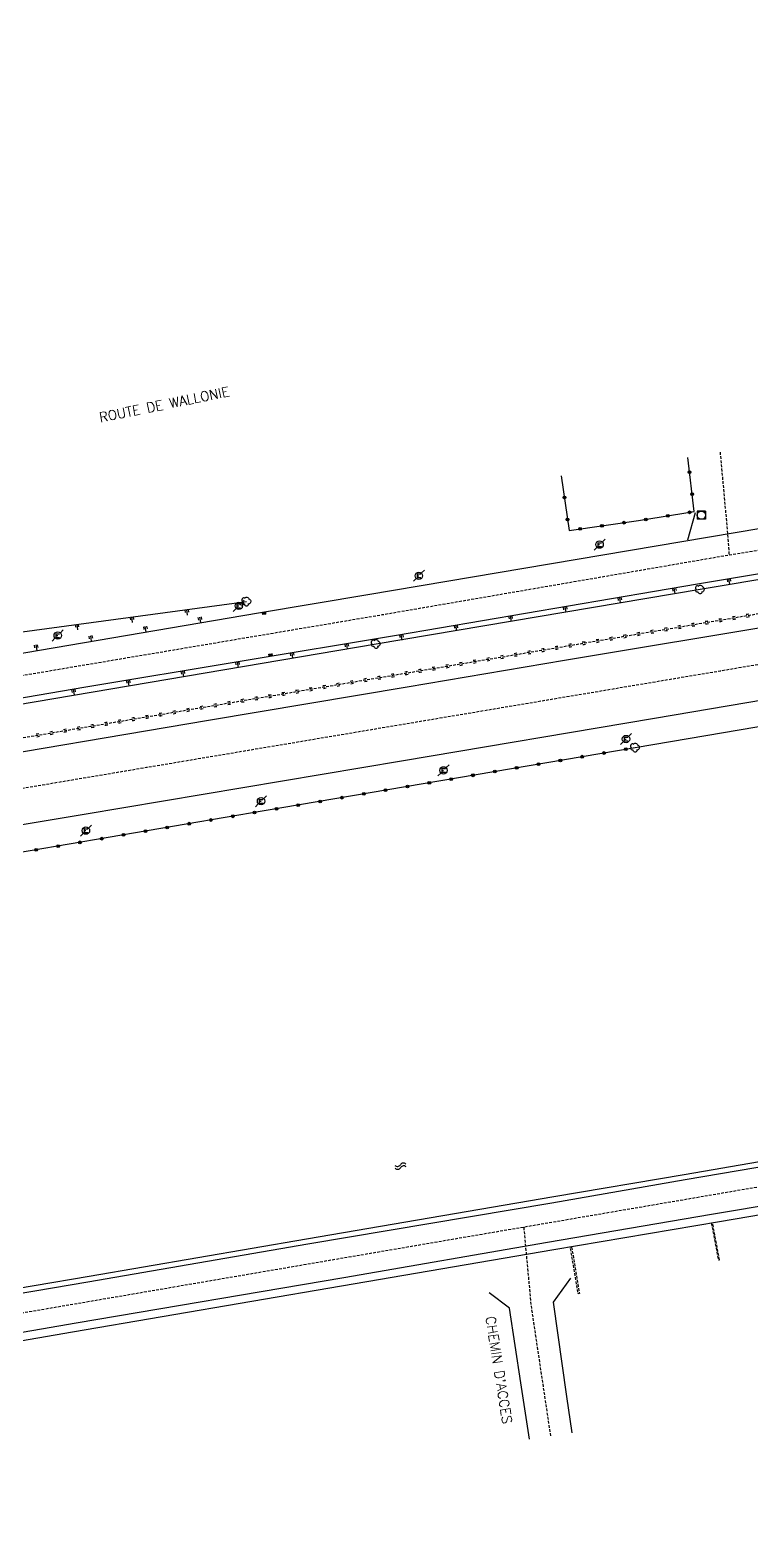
# Model space of a CAD drawing. Header units: millimetres. Extents: x 114000 to 115000, y 129000 to 130000.
# Drawn here: x 114208.6 to 114338.8, y 129494.6 to 129766.7 of the extents above; entities that cross this region are included whole.
import ezdxf
from ezdxf.enums import TextEntityAlignment as Align

# ---------------------------------------------------------------- set-up
doc = ezdxf.new("R2010")
doc.units = ezdxf.units.MM
doc.linetypes.add('DASHED', pattern=[0.75, 0.5, -0.25])
doc.layers.get('0').update_dxf_attribs({"linetype": 'CONTINUOUS'})
for name, color, linetype in [('W0001', 6, 'DASHED'), ('W0008', 7, 'CONTINUOUS'), ('W0112', 1, 'DASHED'), ('W0211', 2, 'CONTINUOUS'), ('W0220', 5, 'DASHED'), ('W0300', 7, 'CONTINUOUS'), ('W0302', 3, 'CONTINUOUS'), ('W0322', 7, 'CONTINUOUS'), ('W0400', 7, 'CONTINUOUS'), ('W0420', 7, 'CONTINUOUS'), ('W0471', 7, 'CONTINUOUS'), ('W0500', 5, 'DASHED'), ('W0511', 5, 'CONTINUOUS'), ('W0989', 7, 'CONTINUOUS')]:
    doc.layers.add(name, color=color, linetype=linetype)
doc.styles.get("Standard").update_dxf_attribs({"font": 'romans.shx', "width": 0.85})

# ---------------------------------------------------------------- blocks, each defined once
blk = doc.blocks.new('T471')
for p, q in [((-0.333334, 0.333334), (-0.333334, -0.333334)), ((-0.333334, 0.333334), (0.333334, 0.333334)), ((-0.333334, 0), (0, 0)), ((0.500001, 0.500001), (1.000002, 1.000002)), ((-0.500001, -0.500001), (-1.000002, -1.000002)), ((-0.333334, -0.333334), (0.333334, -0.333334))]:
    blk.add_line(p, q)
blk.add_ellipse((0, 0), major_axis=(0.471405, 0.471405), ratio=1, start_param=5.4977871438, end_param=11.780972451)
blk = doc.blocks.new('T300')
for p, q in [((-0.8, 0.51), (-0.86, 0.34)), ((-0.86, 0.34), (-0.86, 0.17)), ((-0.86, 0.17), (-0.74, 0.06)), ((-0.69, 0.63), (-0.8, 0.51)), ((-0.8, -0.06), (-0.74, 0.06)), ((-0.74, 0.06), (-0.69, 0.11)), ((-0.57, 0.69), (-0.69, 0.63)), ((-0.46, 0.69), (-0.57, 0.69)), ((-0.29, 0.63), (-0.46, 0.69)), ((-0.29, 0.63), (-0.17, 0.74)), ((-0.23, 0.57), (-0.29, 0.63)), ((-0.17, 0.74), (-0.06, 0.8)), ((-0.06, 0.8), (0.06, 0.8)), ((0.06, 0.8), (0.23, 0.74)), ((0.23, 0.74), (0.34, 0.63)), ((0.34, 0.63), (0.4, 0.51)), ((0.46, 0.46), (0.34, 0.46)), ((0.4, 0.51), (0.4, 0.46)), ((0.57, 0.4), (0.46, 0.46)), ((0.57, 0.4), (0.69, 0.29)), ((0.69, 0.29), (0.74, 0.17)), ((0.74, 0.06), (0.69, -0.17)), ((0.74, 0.17), (0.74, 0.06)), ((-0.8, -0.17), (-0.8, -0.06)), ((-0.8, -0.23), (-0.8, -0.17)), ((-0.74, -0.34), (-0.8, -0.23)), ((-0.69, -0.4), (-0.74, -0.34)), ((-0.51, -0.46), (-0.69, -0.4)), ((-0.4, -0.46), (-0.51, -0.46)), ((-0.4, -0.46), (-0.34, -0.46)), ((-0.34, -0.46), (-0.34, -0.4)), ((-0.34, -0.51), (-0.34, -0.46)), ((-0.29, -0.63), (-0.34, -0.51)), ((-0.17, -0.74), (-0.29, -0.63)), ((-0.06, -0.8), (-0.17, -0.74)), ((0.06, -0.8), (-0.06, -0.8)), ((0.17, -0.74), (0.06, -0.8)), ((0.23, -0.69), (0.17, -0.74)), ((0.29, -0.46), (0.23, -0.46)), ((0.29, -0.63), (0.23, -0.69)), ((0.46, -0.4), (0.29, -0.46)), ((0.34, -0.51), (0.29, -0.63)), ((0.34, -0.51), (0.34, -0.46)), ((0.57, -0.34), (0.46, -0.4)), ((0.63, -0.29), (0.57, -0.34)), ((0.69, -0.17), (0.63, -0.29))]:
    blk.add_line(p, q)
blk = doc.blocks.new('T400')
for p, q in [((-0.15, 0.3), (0.15, 0.3)), ((-0.15, -0.25), (-0.15, 0.3)), ((-0.15, 0.15), (0.15, 0.15)), ((-0.15, 0), (0.15, 0)), ((0.15, 0.3), (0.15, -0.25)), ((-0.15, -0.15), (0.15, -0.15)), ((-0.15, -0.25), (-0.15, -0.3)), ((-0.15, -0.3), (0.15, -0.3)), ((0.15, -0.3), (0.15, -0.25))]:
    blk.add_line(p, q)
blk = doc.blocks.new('T420')
for p, q in [((0.75, 0.75), (-0.75, 0.75)), ((-0.75, 0.75), (-0.75, -0.75)), ((0.75, 0.75), (0.75, -0.75)), ((0.75, -0.75), (-0.75, -0.75))]:
    blk.add_line(p, q)
blk.add_ellipse((0, 0), major_axis=(-0.53, 0.53), ratio=1, start_param=3.926991, end_param=10.210176)
blk = doc.blocks.new('t322o')
at = {"color": 0, "linetype": 'Continuous'}
for radius in [0.25, 0.15]:
    blk.add_circle((0, 0), radius, dxfattribs=at)
blk = doc.blocks.new('t211o')
at = {"color": 0, "linetype": 'Continuous'}
for p, q in [((-0.29, 0.5), (-0.29, 0)), ((0, 1), (0, 0)), ((0.29, 0.5), (0.29, 0))]:
    blk.add_line(p, q, dxfattribs=at)
blk = doc.blocks.new('t500o')
at = {"color": 0, "linetype": 'Continuous'}
for centre, start, end in [((-0.5, 0.625), 216.8699, 323.1301), ((0.5, -0.125), 36.8699, 143.1301), ((0.5, -0.625), 36.8699, 143.1301), ((-0.5, 0.125), 216.8699, 323.1301)]:
    blk.add_arc(centre, 0.625, start, end, dxfattribs=at)

msp = doc.modelspace()

# ---------------------------------------------------------------- linework, layer by layer
at = {"layer": 'W0001', "flags": 128}
for points in [[(114753.03, 129766.65), (114718.65, 129747.49), (114702.64, 129739.12), (114689.36, 129733.72), (114667.29, 129727.76), (114658.04, 129726.12), (114546.76, 129707.35), (114470.56, 129694.84), (114429.23, 129687.51), (114384.23, 129679.97), (114334.81, 129671.84), (114272.19, 129661.05), (114199.11, 129648.72), (114188.92, 129647.1), (114177.71, 129645.14), (114032.58, 129621.48), (114025.43, 129620.18), (114006.68, 129616.93), (114000, 129615.75)], [(114000, 129595.11), (114018.39, 129597.79), (114093.42, 129610.53), (114175.99, 129624.52), (114229.6, 129633.54), (114333.31, 129650.99), (114424.15, 129666.41), (114540.83, 129686.05), (114677.5, 129709.23), (114710.38, 129714.72), (114764.09, 129724.84)], [(114333.19, 129690.46), (114334.54, 129675.76), (114334.81, 129671.84)], [(114000, 129499.57), (114578.12, 129598.56), (114681.2, 129616.03), (114710.47, 129621.04), (114765.41, 129630.43), (114793.47, 129635.21), (114837.84, 129641.99), (114874.99, 129650.7), (114958.34, 129673.69)], [(114302.63, 129512.81), (114299.12, 129536.29), (114297.79, 129550.56)]]:
    msp.add_lwpolyline(points, dxfattribs=at)
at = {"layer": 'W0008'}
msp.add_line((114327.4, 129674.6), (114328.78, 129679.58), dxfattribs=at)
at = {"layer": 'W0008', "flags": 128}
for points in [[(114754.4, 129762.76), (114740.89, 129755.25), (114718.49, 129742.79, -0.02), (114702.85, 129734.78, -0.0282), (114686.31, 129728.36, -0.036), (114668.38, 129723.82), (114658.48, 129722.11), (114593.55, 129711.1), (114555.16, 129704.66), (114489.48, 129693.57), (114440.34, 129685.3), (114429.96, 129683.57), (114389.76, 129676.75), (114329.11, 129666.62), (114274.78, 129657.37), (114218.3, 129647.93), (114173.34, 129640.27), (114096.23, 129627.31), (114030.08, 129616.32), (114000, 129611.27, -0.0063)], [(114000, 129619.48), (114002.97, 129619.98), (114052.2, 129628.21), (114100.51, 129636.31), (114116.5, 129638.89), (114182.08, 129650.01), (114194.36, 129652), (114249.84, 129661.45), (114269.59, 129664.74), (114312.05, 129671.91), (114378.7, 129683.18), (114418.51, 129689.53), (114442.46, 129693.83, 0.0777), (114444.01, 129694.4, 0.1022), (114446.24, 129696.22, 0.056), (114447.65, 129698.68)]]:
    msp.add_lwpolyline(points, format="xyb", dxfattribs=at)
for points in [[(114000, 129603.05), (114007.69, 129604.22), (114013.88, 129603.51), (114059.18, 129611.28), (114097.07, 129617.7), (114137.39, 129624.41), (114179.2, 129631.64), (114192.42, 129633.89), (114240.84, 129642.06), (114276.69, 129648.07), (114305.09, 129652.89), (114345.24, 129659.6), (114377.85, 129665.17), (114437.21, 129675.22), (114481.58, 129682.77), (114537.26, 129692.01), (114556.22, 129695.21), (114667.44, 129713.99), (114686.95, 129717.26), (114703.01, 129720.05), (114703.11, 129722.31), (114718.75, 129725.04), (114754.74, 129730.98)], [(114773.7, 129717.8), (114717.75, 129709.39), (114643.16, 129696.8), (114596.77, 129688.98), (114544.39, 129680.08), (114504.73, 129673.36), (114411.09, 129657.6), (114321.37, 129642.37), (114275.65, 129634.65), (114218.35, 129625.02), (114172.77, 129617.41), (114119.73, 129608.39), (114089.78, 129603.35), (114054, 129597.27), (114022.89, 129592.08), (114000, 129588.25)], [(114842.87, 129640.05), (114804.93, 129633.61), (114779.82, 129629.34), (114732.15, 129621.19), (114658.57, 129608.61), (114611.22, 129600.49), (114585.28, 129596.48), (114548.1, 129589.76), (114498.91, 129581.28), (114454.66, 129573.88), (114410.86, 129566.27), (114356.81, 129557.03), (114331.64, 129552.8), (114302.02, 129547.73), (114265.27, 129541.38), (114216.93, 129533.16), (114185.21, 129527.72), (114155.78, 129522.57), (114122.79, 129517.03), (114074.2, 129508.78), (114021.29, 129499.77), (114000, 129496.08)], [(114843.12, 129638.56), (114812.87, 129633.49), (114786.34, 129628.94), (114760.04, 129624.42), (114732.7, 129619.81), (114657.83, 129606.98), (114613.88, 129599.47), (114582.51, 129594.12), (114550.1, 129588.6), (114496.95, 129579.48), (114456.77, 129572.62), (114410.07, 129564.69), (114357.08, 129555.58), (114333.08, 129551.49), (114303.16, 129546.42), (114264.86, 129539.85), (114216.24, 129531.54), (114186.28, 129526.38), (114155.78, 129521.17), (114121.43, 129515.3), (114074.5, 129507.36), (114020.39, 129498.09), (114000, 129494.59)], [(114355.21, 129563.88), (114326.89, 129559.06), (114302.82, 129554.85), (114258.75, 129547.44), (114219.06, 129540.56), (114179.97, 129533.95), (114151.07, 129529.03), (114114.08, 129522.66), (114074.76, 129515.99), (114016.01, 129505.81), (114000, 129503.12)], [(114306.2, 129541.33), (114303.03, 129536.94), (114305.45, 129519.92), (114306.45, 129513.36)], [(114298.81, 129512.26), (114297.22, 129522.38), (114295.18, 129535.88), (114291.5, 129538.63)]]:
    msp.add_lwpolyline(points, dxfattribs=at)
at = {"layer": 'W0112', "flags": 128}
for points in [[(114333.09, 129544.64), (114331.86, 129551.15), (114331.64, 129551.11), (114332.88, 129544.6)], [(114306.39, 129546.91), (114307.8, 129538.52), (114307.58, 129538.49), (114306.16, 129546.88)]]:
    msp.add_lwpolyline(points, close=True, dxfattribs=at)
at = {"layer": 'W0220'}
for p, q in [((114344.66, 129662), (114095.95, 129620.06)), ((114338.15, 129661.15), (114337.91, 129661.11)), ((114338.4, 129661.19), (114338.15, 129661.15)), ((114323.36, 129658.66), (114323.12, 129658.62)), ((114323.61, 129658.7), (114323.36, 129658.66)), ((114325.83, 129659.07), (114325.58, 129659.03)), ((114325.91, 129658.58), (114325.66, 129658.54)), ((114326.07, 129659.12), (114325.83, 129659.07)), ((114326.16, 129658.62), (114325.91, 129658.58)), ((114328.29, 129659.49), (114328.05, 129659.45)), ((114328.38, 129659), (114328.13, 129658.95)), ((114328.54, 129659.53), (114328.29, 129659.49)), ((114328.62, 129659.04), (114328.38, 129659)), ((114330.76, 129659.9), (114330.51, 129659.86)), ((114330.84, 129659.41), (114330.59, 129659.37)), ((114331, 129659.95), (114330.76, 129659.9)), ((114331.09, 129659.45), (114330.84, 129659.41)), ((114333.22, 129660.32), (114332.98, 129660.28)), ((114333.31, 129659.83), (114333.06, 129659.79)), ((114333.47, 129660.36), (114333.22, 129660.32)), ((114333.55, 129659.87), (114333.31, 129659.83)), ((114335.69, 129660.74), (114335.44, 129660.69)), ((114335.77, 129660.24), (114335.52, 129660.2)), ((114335.93, 129660.78), (114335.69, 129660.74)), ((114336.02, 129660.28), (114335.77, 129660.24)), ((114338.24, 129660.66), (114337.99, 129660.62)), ((114338.48, 129660.7), (114338.24, 129660.66)), ((114306.11, 129655.75), (114305.86, 129655.71)), ((114306.35, 129655.79), (114306.11, 129655.75)), ((114308.57, 129656.16), (114308.32, 129656.12)), ((114308.65, 129655.67), (114308.41, 129655.63)), ((114308.82, 129656.21), (114308.57, 129656.16)), ((114308.9, 129655.71), (114308.65, 129655.67)), ((114311.04, 129656.58), (114310.79, 129656.54)), ((114311.12, 129656.09), (114310.87, 129656.05)), ((114311.28, 129656.62), (114311.04, 129656.58)), ((114311.37, 129656.13), (114311.12, 129656.09)), ((114313.5, 129657), (114313.25, 129656.95)), ((114313.58, 129656.5), (114313.34, 129656.46)), ((114313.75, 129657.04), (114313.5, 129657)), ((114313.83, 129656.54), (114313.58, 129656.5)), ((114315.97, 129657.41), (114315.72, 129657.37)), ((114316.05, 129656.92), (114315.8, 129656.88)), ((114316.21, 129657.45), (114315.97, 129657.41)), ((114316.3, 129656.96), (114316.05, 129656.92)), ((114318.43, 129657.83), (114318.19, 129657.79)), ((114318.51, 129657.33), (114318.27, 129657.29)), ((114318.68, 129657.87), (114318.43, 129657.83)), ((114318.76, 129657.38), (114318.51, 129657.33)), ((114320.9, 129658.24), (114320.65, 129658.2)), ((114320.98, 129657.75), (114320.73, 129657.71)), ((114321.14, 129658.28), (114320.9, 129658.24)), ((114321.23, 129657.79), (114320.98, 129657.75)), ((114323.45, 129658.17), (114323.2, 129658.12)), ((114323.69, 129658.21), (114323.45, 129658.17)), ((114289.1, 129652.88), (114288.85, 129652.84)), ((114291.31, 129653.25), (114291.07, 129653.21)), ((114291.56, 129653.3), (114291.31, 129653.25)), ((114293.78, 129653.67), (114293.53, 129653.63)), ((114293.86, 129653.18), (114293.62, 129653.14)), ((114294.03, 129653.71), (114293.78, 129653.67)), ((114294.11, 129653.22), (114293.86, 129653.18)), ((114296.24, 129654.09), (114296, 129654.04)), ((114296.33, 129653.59), (114296.08, 129653.55)), ((114296.49, 129654.13), (114296.24, 129654.09)), ((114296.57, 129653.63), (114296.33, 129653.59)), ((114298.71, 129654.5), (114298.46, 129654.46)), ((114298.79, 129654.01), (114298.55, 129653.97)), ((114298.96, 129654.54), (114298.71, 129654.5)), ((114299.04, 129654.05), (114298.79, 129654.01)), ((114301.18, 129654.92), (114300.93, 129654.88)), ((114301.26, 129654.42), (114301.01, 129654.38)), ((114301.42, 129654.96), (114301.18, 129654.92)), ((114301.5, 129654.47), (114301.26, 129654.42)), ((114303.64, 129655.33), (114303.39, 129655.29)), ((114303.72, 129654.84), (114303.48, 129654.8)), ((114303.89, 129655.37), (114303.64, 129655.33)), ((114303.97, 129654.88), (114303.72, 129654.84)), ((114306.19, 129655.26), (114305.94, 129655.21)), ((114306.44, 129655.3), (114306.19, 129655.26)), ((114274.06, 129650.35), (114273.81, 129650.3)), ((114274.3, 129650.39), (114274.06, 129650.35)), ((114276.52, 129650.76), (114276.28, 129650.72)), ((114276.61, 129650.27), (114276.36, 129650.23)), ((114276.77, 129650.8), (114276.52, 129650.76)), ((114276.85, 129650.31), (114276.61, 129650.27)), ((114278.99, 129651.18), (114278.74, 129651.14)), ((114279.07, 129650.68), (114278.82, 129650.64)), ((114279.23, 129651.22), (114278.99, 129651.18)), ((114279.32, 129650.73), (114279.07, 129650.68)), ((114281.45, 129651.59), (114281.21, 129651.55)), ((114281.54, 129651.1), (114281.29, 129651.06)), ((114281.7, 129651.63), (114281.45, 129651.59)), ((114281.78, 129651.14), (114281.54, 129651.1)), ((114283.92, 129652.01), (114283.67, 129651.97)), ((114284, 129651.51), (114283.76, 129651.47)), ((114284.17, 129652.05), (114283.92, 129652.01)), ((114284.25, 129651.56), (114284, 129651.51)), ((114286.38, 129652.42), (114286.14, 129652.38)), ((114286.47, 129651.93), (114286.22, 129651.89)), ((114286.63, 129652.47), (114286.38, 129652.42)), ((114286.71, 129651.97), (114286.47, 129651.93)), ((114288.85, 129652.84), (114288.6, 129652.8)), ((114288.93, 129652.35), (114288.69, 129652.3)), ((114289.18, 129652.39), (114288.93, 129652.35)), ((114291.4, 129652.76), (114291.15, 129652.72)), ((114291.64, 129652.8), (114291.4, 129652.76)), ((114256.8, 129647.44), (114256.55, 129647.39)), ((114257.05, 129647.48), (114256.8, 129647.44)), ((114259.27, 129647.85), (114259.02, 129647.81)), ((114259.51, 129647.89), (114259.27, 129647.85)), ((114261.73, 129648.27), (114261.49, 129648.23)), ((114261.82, 129647.77), (114261.57, 129647.73)), ((114261.98, 129648.31), (114261.73, 129648.27)), ((114262.06, 129647.82), (114261.82, 129647.77)), ((114264.2, 129648.68), (114263.95, 129648.64)), ((114264.28, 129648.19), (114264.03, 129648.15)), ((114264.44, 129648.72), (114264.2, 129648.68)), ((114264.53, 129648.23), (114264.28, 129648.19)), ((114266.66, 129649.1), (114266.42, 129649.06)), ((114266.75, 129648.61), (114266.5, 129648.56)), ((114266.91, 129649.14), (114266.66, 129649.1)), ((114266.99, 129648.65), (114266.75, 129648.61)), ((114269.13, 129649.51), (114268.88, 129649.47)), ((114269.21, 129649.02), (114268.96, 129648.98)), ((114269.37, 129649.56), (114269.13, 129649.51)), ((114269.46, 129649.06), (114269.21, 129649.02)), ((114271.59, 129649.93), (114271.35, 129649.89)), ((114271.68, 129649.44), (114271.43, 129649.4)), ((114271.84, 129649.97), (114271.59, 129649.93)), ((114271.92, 129649.48), (114271.68, 129649.44)), ((114274.14, 129649.85), (114273.89, 129649.81)), ((114274.39, 129649.89), (114274.14, 129649.85)), ((114242.01, 129644.94), (114241.76, 129644.9)), ((114242.26, 129644.98), (114242.01, 129644.94)), ((114244.48, 129645.36), (114244.23, 129645.32)), ((114244.56, 129644.86), (114244.31, 129644.82)), ((114244.72, 129645.4), (114244.48, 129645.36)), ((114244.81, 129644.91), (114244.56, 129644.86)), ((114246.94, 129645.77), (114246.69, 129645.73)), ((114247.02, 129645.28), (114246.78, 129645.24)), ((114247.19, 129645.82), (114246.94, 129645.77)), ((114247.27, 129645.32), (114247.02, 129645.28)), ((114249.41, 129646.19), (114249.16, 129646.15)), ((114249.49, 129645.7), (114249.24, 129645.65)), ((114249.65, 129646.23), (114249.41, 129646.19)), ((114249.74, 129645.74), (114249.49, 129645.7)), ((114251.87, 129646.6), (114251.62, 129646.56)), ((114251.95, 129646.11), (114251.71, 129646.07)), ((114252.12, 129646.65), (114251.87, 129646.6)), ((114252.2, 129646.15), (114251.95, 129646.11)), ((114254.34, 129647.02), (114254.09, 129646.98)), ((114254.42, 129646.53), (114254.17, 129646.49)), ((114254.58, 129647.06), (114254.34, 129647.02)), ((114254.67, 129646.57), (114254.42, 129646.53)), ((114256.88, 129646.94), (114256.64, 129646.9)), ((114257.13, 129646.98), (114256.88, 129646.94)), ((114259.35, 129647.36), (114259.1, 129647.32)), ((114259.6, 129647.4), (114259.35, 129647.36)), ((114224.75, 129642.03), (114224.51, 129641.99)), ((114225, 129642.07), (114224.75, 129642.03)), ((114227.22, 129642.45), (114226.97, 129642.41)), ((114227.47, 129642.49), (114227.22, 129642.45)), ((114227.55, 129642), (114227.3, 129641.96)), ((114229.68, 129642.86), (114229.44, 129642.82)), ((114229.77, 129642.37), (114229.52, 129642.33)), ((114229.93, 129642.91), (114229.68, 129642.86)), ((114230.01, 129642.41), (114229.77, 129642.37)), ((114232.15, 129643.28), (114231.9, 129643.24)), ((114232.23, 129642.79), (114231.99, 129642.75)), ((114232.4, 129643.32), (114232.15, 129643.28)), ((114232.48, 129642.83), (114232.23, 129642.79)), ((114234.61, 129643.7), (114234.37, 129643.65)), ((114234.7, 129643.2), (114234.45, 129643.16)), ((114234.86, 129643.74), (114234.61, 129643.7)), ((114234.94, 129643.24), (114234.7, 129643.2)), ((114237.08, 129644.11), (114236.83, 129644.07)), ((114237.16, 129643.62), (114236.92, 129643.58)), ((114237.33, 129644.15), (114237.08, 129644.11)), ((114237.41, 129643.66), (114237.16, 129643.62)), ((114239.55, 129644.53), (114239.3, 129644.49)), ((114239.63, 129644.03), (114239.38, 129643.99)), ((114239.79, 129644.57), (114239.55, 129644.53)), ((114239.87, 129644.08), (114239.63, 129644.03)), ((114242.09, 129644.45), (114241.85, 129644.41)), ((114242.34, 129644.49), (114242.09, 129644.45)), ((114209.96, 129639.54), (114209.72, 129639.5)), ((114210.21, 129639.58), (114209.96, 129639.54)), ((114212.43, 129639.95), (114212.18, 129639.91)), ((114212.51, 129639.46), (114212.26, 129639.42)), ((114212.67, 129640), (114212.43, 129639.95)), ((114212.76, 129639.5), (114212.51, 129639.46)), ((114214.89, 129640.37), (114214.65, 129640.33)), ((114214.98, 129639.88), (114214.73, 129639.84)), ((114215.14, 129640.41), (114214.89, 129640.37)), ((114215.22, 129639.92), (114214.98, 129639.88)), ((114217.36, 129640.79), (114217.11, 129640.74)), ((114217.44, 129640.29), (114217.19, 129640.25)), ((114217.6, 129640.83), (114217.36, 129640.79)), ((114217.69, 129640.33), (114217.44, 129640.29)), ((114219.82, 129641.2), (114219.58, 129641.16)), ((114219.91, 129640.71), (114219.66, 129640.67)), ((114220.07, 129641.24), (114219.82, 129641.2)), ((114220.15, 129640.75), (114219.91, 129640.71)), ((114222.29, 129641.62), (114222.04, 129641.58)), ((114222.37, 129641.12), (114222.13, 129641.08)), ((114222.54, 129641.66), (114222.29, 129641.62)), ((114222.62, 129641.17), (114222.37, 129641.12)), ((114224.84, 129641.54), (114224.59, 129641.5)), ((114225.08, 129641.58), (114224.84, 129641.54)), ((114227.3, 129641.96), (114227.06, 129641.91)), ((114210.05, 129639.05), (114209.8, 129639)), ((114210.29, 129639.09), (114210.05, 129639.05))]:
    msp.add_line(p, q, dxfattribs=at)
at = {"layer": 'W0302'}
msp.add_line((114190.94, 129655.85), (114247.7, 129663.46), dxfattribs=at)
at = {"layer": 'W0302', "flags": 128}
msp.add_lwpolyline([(114748.13, 129756.76), (114720.32, 129741.32, -0.0218), (114703.25, 129733.86, -0.0434), (114688.08, 129727.54), (114662.16, 129721.03), (114652.96, 129720.3), (114594.4, 129710.16), (114555.17, 129703.67), (114506.08, 129695.19), (114437.34, 129683.89), (114388.57, 129675.52), (114329.59, 129665.65), (114271.08, 129655.8), (114202.53, 129644.17), (114173.46, 129639.23), (114094.75, 129625.93), (114026.33, 129614.69), (114000, 129610.26)], format="xyb", dxfattribs=at)
msp.add_lwpolyline([(114772.48, 129712.22), (114709.91, 129703.26), (114644.63, 129692.43), (114596.95, 129684.25), (114532.66, 129674.28), (114475.17, 129663.89), (114384.14, 129648.32), (114317.87, 129637.09)], dxfattribs=at)
at = {"layer": 'W0322', "flags": 128}
for points in [[(114304.52, 129686.2), (114305.94, 129676.3), (114318.44, 129678.09), (114328.52, 129679.71), (114327.36, 129689.48)], [(114317.87, 129637.09), (114250.89, 129625.67), (114166.34, 129611.24), (114138.73, 129606.59)]]:
    msp.add_lwpolyline(points, dxfattribs=at)
at = {"layer": 'W0511', "flags": 128}
msp.add_lwpolyline([(114841.92, 129648.03), (114807.8, 129642.17), (114780.85, 129637.58), (114730.14, 129628.86), (114677.22, 129619.83), (114652.27, 129615.55), (114618.2, 129609.75), (114568.85, 129601.36), (114542.38, 129596.83), (114506.21, 129590.64), (114448.12, 129580.71), (114404.04, 129573.21), (114355.65, 129564.93), (114326.68, 129559.99), (114303.17, 129555.99), (114258.49, 129548.35), (114219.26, 129541.61), (114179.47, 129534.85), (114154.92, 129530.6), (114113.57, 129523.58), (114075.62, 129517.05), (114015.53, 129506.71), (114000, 129504.1)], dxfattribs=at)

# ---------------------------------------------------------------- block references
at = {"layer": 'W0211'}
for p, rotation in [((114334.79, 129667.57), 189.486326364179), ((114315.07, 129664.23), 189.6624161051411), ((114324.93, 129665.9), 189.6624161051411), ((114236.9, 129662.03), 187.65726814326), ((114246.82, 129663.36), 187.65726814326), ((114305.21, 129662.55), 189.6624161051411), ((114217.08, 129659.37), 187.65726814326), ((114226.99, 129660.7), 187.65726814326), ((114229.41, 129658.98), 189.660937182019), ((114239.27, 129660.66), 189.660937182019), ((114285.5, 129659.19), 189.6624161051411), ((114295.36, 129660.87), 189.6624161051411), ((114209.69, 129655.63), 189.660937182019), ((114219.55, 129657.3), 189.660937182019), ((114265.78, 129655.86), 189.4889528837127), ((114275.64, 129657.51), 189.6624161051411), ((114255.91, 129654.21), 189.4889528837127), ((114236.19, 129650.92), 189.4889528837127), ((114246.05, 129652.56), 189.4889528837127), ((114216.46, 129647.61), 189.6640042374646), ((114226.32, 129649.27), 189.4889528837127)]:
    msp.add_blockref('t211o', p, dxfattribs=dict(at, rotation=rotation))
at = {"layer": 'W0300'}
for p in [(114329.59, 129665.65), (114247.7, 129663.46), (114271.08, 129655.8), (114317.87, 129637.09)]:
    msp.add_blockref('T300', p, dxfattribs=at)
at = {"layer": 'W0322'}
for p, rotation in [((114327.67, 129686.83), 96.76604730787301), ((114328.14, 129682.86), 96.76604730787301), ((114305.09, 129682.24), 278.1635670028002), ((114305.66, 129678.28), 278.1635670028002), ((114311.88, 129677.15), 8.163488131925414), ((114315.84, 129677.72), 8.163488131925414), ((114319.8, 129678.31), 9.125783740420285), ((114323.75, 129678.95), 9.125783740420285), ((114327.7, 129679.58), 9.125783740420285), ((114307.92, 129676.59), 8.163488131925414), ((114316.18, 129636.8), 189.6731438453583), ((114300.4, 129634.11), 189.6731438453583), ((114304.35, 129634.78), 189.6731438453583), ((114308.29, 129635.46), 189.6731438453583), ((114312.23, 129636.13), 189.6731438453583), ((114284.63, 129631.42), 189.6731438453583), ((114288.58, 129632.1), 189.6731438453583), ((114292.52, 129632.77), 189.6731438453583), ((114296.46, 129633.44), 189.6731438453583), ((114268.86, 129628.74), 189.6731438453583), ((114272.8, 129629.41), 189.6731438453583), ((114276.75, 129630.08), 189.6731438453583), ((114280.69, 129630.75), 189.6731438453583), ((114249.14, 129625.37), 189.6856932024404), ((114253.09, 129626.05), 189.6731438453583), ((114257.03, 129626.72), 189.6731438453583), ((114260.97, 129627.39), 189.6731438453583), ((114264.92, 129628.06), 189.6731438453583), ((114233.37, 129622.68), 189.6856932024404), ((114237.32, 129623.36), 189.6856932024404), ((114241.26, 129624.03), 189.6856932024404), ((114245.2, 129624.7), 189.6856932024404), ((114217.6, 129619.99), 189.6856932024404), ((114221.54, 129620.66), 189.6856932024404), ((114225.49, 129621.34), 189.6856932024404), ((114229.43, 129622.01), 189.6856932024404), ((114209.71, 129618.64), 189.6856932024404), ((114213.66, 129619.32), 189.6856932024404)]:
    msp.add_blockref('t322o', p, dxfattribs=dict(at, rotation=rotation))
at = {"layer": 'W0400', "rotation": 99.82769999999994}
for p in [(114250.88, 129661.33), (114252.05, 129653.86)]:
    msp.add_blockref('T400', p, dxfattribs=at)
at = {"layer": 'W0420'}
msp.add_blockref('T420', (114329.82, 129679.07), dxfattribs=at)
at = {"layer": 'W0471'}
for p in [(114311.44, 129673.76), (114278.81, 129668.13), (114246.29, 129662.7), (114213.6, 129657.34), (114316.21, 129638.65), (114283.26, 129632.99), (114250.31, 129627.42), (114218.69, 129622.11)]:
    msp.add_blockref('T471', p, dxfattribs=at)
at = {"layer": 'W0500', "rotation": 6.815819295297107}
msp.add_blockref('t500o', (114275.5, 129561.53), dxfattribs=at)

# ---------------------------------------------------------------- texts
at = {"layer": 'W0989'}
for s, rotation, p in [('ROUTE DE WALLONIE', 11.4954, (114232.84, 129699.06)), ("CHEMIN D'ACCES", 279.0985, (114293.26, 129524.72))]:
    msp.add_text(s, height=1.75, rotation=rotation, dxfattribs=at).set_placement(p, align=Align.MIDDLE)

doc.saveas('drawing.dxf')
